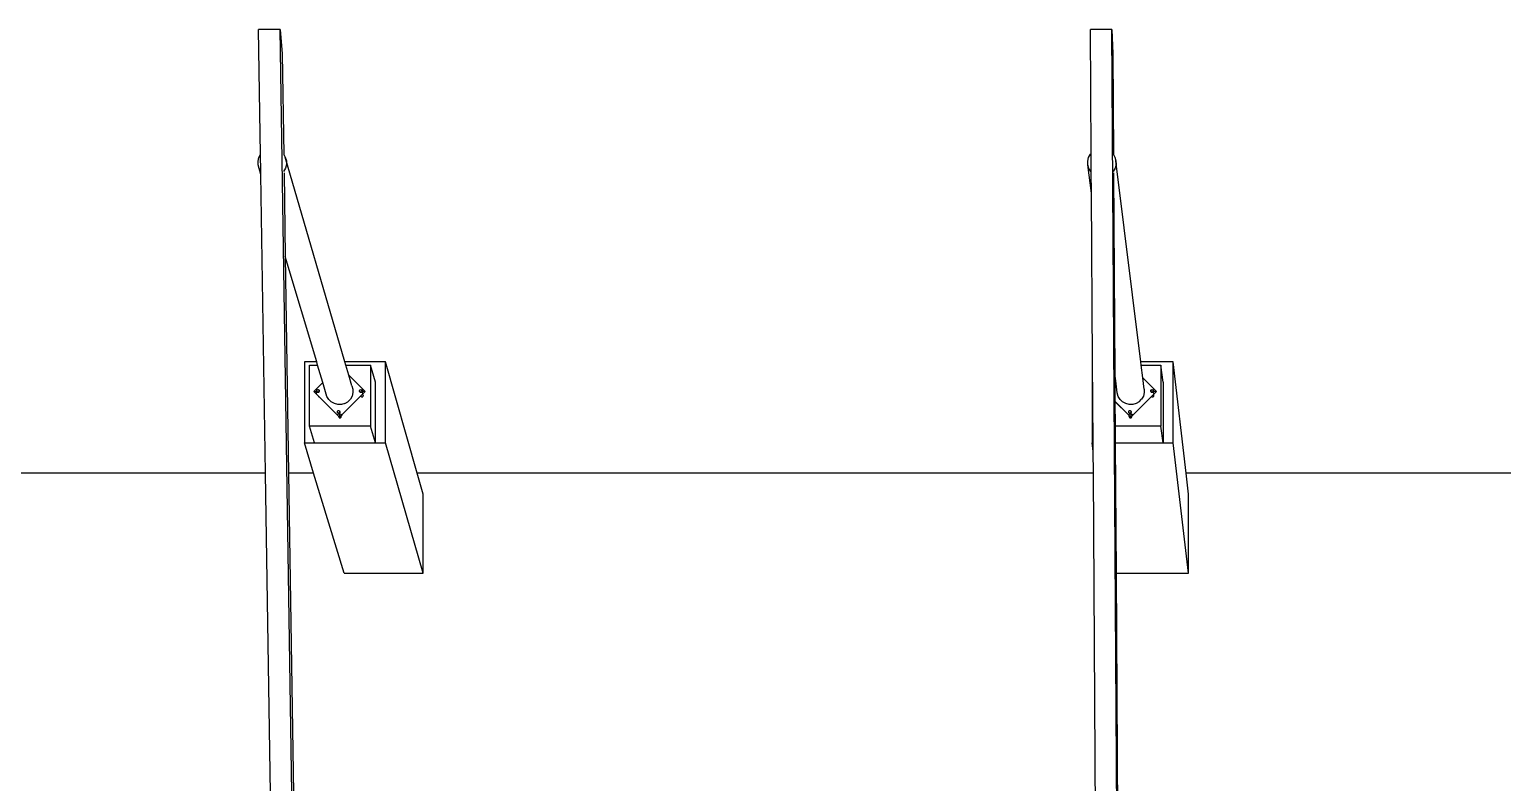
# Model space of a CAD drawing. Extents: x -1616 to 1629, y -1713 to 1708.
# Drawn here: x -571.8 to -75.1, y 1454.1 to 1708 of the extents above; entities that cross this region are included whole.
import ezdxf

# ---------------------------------------------------------------- set-up
doc = ezdxf.new("R2010")
doc.units = 0
doc.header["$MEASUREMENT"] = 0
doc.layers.get('0').update_dxf_attribs({"linetype": 'CONTINUOUS'})

msp = doc.modelspace()

# ---------------------------------------------------------------- linework, layer by layer
for p, q in [((-487.32, 1707.98), (-494.54, 1707.98)), ((-493.88, 1665.77), (-494.54, 1707.98)), ((-471.34, 666.84), (-487.32, 1707.98)), ((-487.32, 1707.98), (-486.59, 1699.78)), ((-206.89, 1707.98), (-214.11, 1707.98)), ((-213.83, 1666.15), (-214.11, 1707.98)), ((-200.1, 666.84), (-206.89, 1707.98)), ((-206.89, 1707.98), (-206.58, 1699.78)), ((-486.59, 1699.78), (-486.07, 1665.79)), ((-206.58, 1699.78), (-206.36, 1665.84)), ((-494.73, 1663.59), (-494.43, 1664.8)), ((-494.43, 1664.8), (-493.88, 1665.77)), ((-493.8, 1660.14), (-493.88, 1665.77)), ((-486.12, 1665.87), (-486.07, 1665.79)), ((-486.07, 1665.79), (-485.55, 1664.91)), ((-485.55, 1664.91), (-485.21, 1663.71)), ((-465.43, 1595.92), (-485.55, 1664.91)), ((-214.99, 1663.59), (-214.68, 1664.8)), ((-214.68, 1664.8), (-214.07, 1665.9)), ((-214.07, 1665.9), (-213.83, 1666.15)), ((-213.78, 1659.84), (-213.83, 1666.15)), ((-206.38, 1665.87), (-206.36, 1665.84)), ((-206.36, 1665.84), (-205.81, 1664.91)), ((-205.81, 1664.91), (-205.47, 1663.71)), ((-494.72, 1662.33), (-494.73, 1663.59)), ((-494.38, 1661.13), (-494.72, 1662.33)), ((-493.8, 1660.14), (-494.38, 1661.13)), ((-493.78, 1659.11), (-494.38, 1661.13)), ((-493.78, 1659.11), (-493.8, 1660.14)), ((-492.21, 1558.4), (-493.78, 1659.11)), ((-485.51, 1661.24), (-486.12, 1660.14)), ((-485.98, 1659.66), (-485.55, 1631.45)), ((-485.2, 1662.45), (-485.51, 1661.24)), ((-485.21, 1663.71), (-485.2, 1662.45)), ((-214.98, 1662.33), (-214.99, 1663.59)), ((-214.64, 1661.13), (-214.98, 1662.33)), ((-213.74, 1652.74), (-214.98, 1662.33)), ((-214, 1660.05), (-214.64, 1661.13)), ((-213.78, 1659.84), (-214, 1660.05)), ((-213.74, 1652.74), (-213.78, 1659.84)), ((-205.76, 1661.24), (-206.38, 1660.14)), ((-206.32, 1659.66), (-205.88, 1591.97)), ((-205.45, 1662.45), (-205.76, 1661.24)), ((-205.47, 1663.71), (-205.45, 1662.45)), ((-197.1, 1595.92), (-205.47, 1663.71)), ((-213.35, 1595.92), (-213.74, 1652.74)), ((-485.55, 1631.45), (-484.43, 1558.4)), ((-474.97, 1595.92), (-485.55, 1631.45)), ((-474.97, 1595.92), (-479.12, 1595.92)), ((-479.12, 1595.92), (-479.12, 1568.56)), ((-477.42, 1594.82), (-474.65, 1594.82)), ((-477.42, 1574.23), (-477.42, 1594.82)), ((-474.65, 1594.82), (-474.97, 1595.92)), ((-472.91, 1588.98), (-474.65, 1594.82)), ((-451.76, 1595.92), (-465.43, 1595.92)), ((-465.11, 1594.82), (-465.43, 1595.92)), ((-465.11, 1594.82), (-456.83, 1594.82)), ((-464.12, 1591.42), (-465.11, 1594.82)), ((-456.83, 1594.82), (-456.83, 1574.23)), ((-455.18, 1589.08), (-456.83, 1594.82)), ((-451.76, 1568.56), (-451.76, 1595.92)), ((-441.14, 1558.4), (-451.76, 1595.92)), ((-213.35, 1595.92), (-213.54, 1595.92)), ((-213.54, 1595.92), (-213.54, 1568.56)), ((-213.17, 1568.56), (-213.35, 1595.92)), ((-186.18, 1595.92), (-197.1, 1595.92)), ((-196.96, 1594.82), (-197.1, 1595.92)), ((-196.96, 1594.82), (-190.29, 1594.82)), ((-196.43, 1590.53), (-196.96, 1594.82)), ((-190.29, 1594.82), (-190.29, 1574.23)), ((-189.6, 1589.08), (-190.29, 1594.82)), ((-186.18, 1568.56), (-186.18, 1595.92)), ((-181.8, 1558.4), (-186.18, 1595.92)), ((-464.12, 1591.42), (-459.4, 1586.7)), ((-463.09, 1587.88), (-464.12, 1591.42)), ((-205.56, 1589.53), (-205.88, 1591.97)), ((-205.88, 1591.97), (-205.86, 1589.23)), ((-205.86, 1589.23), (-205.56, 1589.53)), ((-205.03, 1585.42), (-205.56, 1589.53)), ((-196.43, 1590.53), (-192.61, 1586.7)), ((-195.96, 1586.73), (-196.43, 1590.53)), ((-475.95, 1585.94), (-475.19, 1586.7)), ((-475.19, 1585.18), (-475.95, 1585.94)), ((-475.94, 1585.9), (-475.95, 1585.94)), ((-475.95, 1585.94), (-474.92, 1585.94)), ((-475.18, 1585.14), (-475.94, 1585.9)), ((-475.19, 1586.7), (-472.91, 1588.98)), ((-475.02, 1586.48), (-475.19, 1586.7)), ((-475.19, 1585.18), (-475.02, 1585.4)), ((-475.18, 1585.14), (-475.19, 1585.18)), ((-468.06, 1578.05), (-475.19, 1585.18)), ((-474.45, 1584.41), (-475.18, 1585.14)), ((-474.93, 1586.27), (-475.02, 1586.48)), ((-475.02, 1585.4), (-474.91, 1585.66)), ((-474.95, 1586.15), (-474.93, 1586.26)), ((-474.93, 1586.04), (-474.95, 1586.15)), ((-474.94, 1586.07), (-474.94, 1586.07)), ((-474.94, 1586.07), (-474.92, 1585.96)), ((-474.93, 1586.27), (-474.89, 1586.36)), ((-474.93, 1586.26), (-474.93, 1586.27)), ((-474.91, 1585.96), (-474.93, 1586.04)), ((-474.91, 1586), (-474.93, 1586.04)), ((-474.92, 1585.96), (-474.92, 1585.94)), ((-474.92, 1585.94), (-474.9, 1585.94)), ((-474.92, 1585.94), (-474.88, 1585.85)), ((-474.91, 1585.96), (-474.91, 1586)), ((-474.89, 1585.94), (-474.91, 1586)), ((-474.91, 1585.96), (-474.91, 1585.95)), ((-474.91, 1585.96), (-474.88, 1585.89)), ((-474.91, 1585.95), (-474.88, 1585.88)), ((-474.91, 1585.66), (-474.88, 1585.88)), ((-474.9, 1585.94), (-474.9, 1585.94)), ((-474.9, 1585.94), (-474.89, 1585.94)), ((-474.89, 1586.36), (-474.83, 1586.44)), ((-474.88, 1585.92), (-474.89, 1585.94)), ((-474.83, 1585.86), (-474.88, 1585.92)), ((-474.88, 1585.89), (-474.88, 1585.92)), ((-474.87, 1585.86), (-474.88, 1585.89)), ((-474.88, 1585.88), (-474.88, 1585.89)), ((-474.88, 1585.88), (-474.87, 1585.85)), ((-474.88, 1585.85), (-474.82, 1585.78)), ((-474.81, 1585.79), (-474.87, 1585.86)), ((-474.87, 1585.85), (-474.8, 1585.76)), ((-474.83, 1586.44), (-474.74, 1586.51)), ((-474.78, 1585.82), (-474.83, 1585.86)), ((-474.82, 1585.78), (-474.82, 1585.77)), ((-474.82, 1585.77), (-474.81, 1585.77)), ((-474.81, 1585.79), (-474.78, 1585.82)), ((-474.8, 1585.78), (-474.81, 1585.79)), ((-474.81, 1585.77), (-474.72, 1585.7)), ((-474.72, 1585.71), (-474.8, 1585.78)), ((-474.8, 1585.76), (-474.71, 1585.69)), ((-474.74, 1585.79), (-474.78, 1585.82)), ((-474.74, 1586.51), (-474.64, 1586.55)), ((-474.64, 1585.75), (-474.74, 1585.79)), ((-474.62, 1585.67), (-474.72, 1585.71)), ((-474.72, 1585.7), (-474.62, 1585.66)), ((-474.61, 1585.65), (-474.71, 1585.69)), ((-474.64, 1586.55), (-474.53, 1586.56)), ((-474.53, 1585.73), (-474.64, 1585.75)), ((-474.51, 1585.66), (-474.62, 1585.67)), ((-474.62, 1585.66), (-474.61, 1585.65)), ((-474.61, 1585.65), (-474.5, 1585.64)), ((-474.61, 1585.65), (-474.51, 1585.64)), ((-474.53, 1586.56), (-474.43, 1586.55)), ((-474.43, 1585.75), (-474.53, 1585.73)), ((-474.51, 1585.66), (-474.51, 1585.74)), ((-474.4, 1585.67), (-474.51, 1585.66)), ((-474.51, 1585.65), (-474.51, 1585.66)), ((-474.51, 1585.64), (-474.4, 1585.66)), ((-474.51, 1585.64), (-474.51, 1585.65)), ((-474.5, 1585.64), (-474.39, 1585.65)), ((-474.43, 1586.55), (-474.33, 1586.51)), ((-474.33, 1585.79), (-474.43, 1585.75)), ((-474.31, 1585.71), (-474.4, 1585.67)), ((-474.4, 1585.66), (-474.3, 1585.7)), ((-474.39, 1585.65), (-474.28, 1585.69)), ((-474.33, 1586.51), (-474.24, 1586.44)), ((-474.24, 1585.86), (-474.33, 1585.79)), ((-474.31, 1585.71), (-474.22, 1585.78)), ((-474.3, 1585.7), (-474.21, 1585.77)), ((-474.28, 1585.69), (-474.19, 1585.76)), ((-474.24, 1586.44), (-474.18, 1586.36)), ((-474.18, 1585.94), (-474.24, 1585.86)), ((-474.15, 1585.87), (-474.22, 1585.78)), ((-474.21, 1585.77), (-474.14, 1585.85)), ((-474.18, 1586.36), (-474.13, 1586.26)), ((-474.13, 1586.04), (-474.18, 1585.94)), ((-474.14, 1586.28), (-474.15, 1586.3)), ((-474.15, 1585.87), (-474.11, 1585.96)), ((-474.1, 1586.18), (-474.14, 1586.28)), ((-474.14, 1585.85), (-474.1, 1585.96)), ((-474.11, 1586.18), (-474.13, 1586.26)), ((-474.13, 1586.26), (-474.13, 1586.22)), ((-474.13, 1586.22), (-474.11, 1586.18)), ((-474.13, 1586.22), (-474.12, 1586.15)), ((-474.12, 1586.15), (-474.13, 1586.04)), ((-474.11, 1586.18), (-474.1, 1586.07)), ((-474.1, 1586.07), (-474.11, 1585.96)), ((-474.11, 1585.96), (-474.11, 1585.96)), ((-474.08, 1586.07), (-474.1, 1586.18)), ((-474.1, 1585.96), (-474.08, 1586.07)), ((-474.1, 1585.96), (-474.1, 1585.96)), ((-471.51, 1584.27), (-472.91, 1588.98)), ((-459.4, 1585.18), (-466.53, 1578.05)), ((-463.09, 1587.88), (-462.76, 1586.73)), ((-462.75, 1585.54), (-463.04, 1584.38)), ((-462.76, 1586.73), (-462.75, 1585.54)), ((-460.54, 1586.13), (-460.52, 1586.24)), ((-460.52, 1586.03), (-460.54, 1586.13)), ((-460.53, 1586.06), (-460.53, 1586.05)), ((-460.53, 1586.05), (-460.52, 1585.94)), ((-460.52, 1586.24), (-460.48, 1586.34)), ((-460.5, 1585.95), (-460.52, 1586.03)), ((-460.51, 1585.98), (-460.52, 1586.03)), ((-460.52, 1585.94), (-460.47, 1585.84)), ((-460.5, 1585.95), (-460.51, 1585.98)), ((-460.48, 1585.93), (-460.51, 1585.98)), ((-460.46, 1585.85), (-460.5, 1585.95)), ((-460.48, 1586.34), (-460.42, 1586.43)), ((-460.42, 1585.84), (-460.48, 1585.93)), ((-460.47, 1585.84), (-460.41, 1585.76)), ((-460.4, 1585.77), (-460.46, 1585.85)), ((-460.42, 1586.43), (-460.33, 1586.49)), ((-460.37, 1585.81), (-460.42, 1585.84)), ((-460.42, 1585.76), (-460.41, 1585.76)), ((-460.41, 1585.76), (-460.42, 1585.76)), ((-460.4, 1585.77), (-460.41, 1585.76)), ((-460.41, 1585.76), (-460.33, 1585.69)), ((-460.41, 1585.76), (-460.41, 1585.76)), ((-460.41, 1585.76), (-460.4, 1585.75)), ((-460.37, 1585.81), (-460.4, 1585.77)), ((-460.39, 1585.76), (-460.4, 1585.77)), ((-460.4, 1585.75), (-460.32, 1585.68)), ((-460.31, 1585.7), (-460.39, 1585.76)), ((-460.33, 1585.78), (-460.37, 1585.81)), ((-460.33, 1586.49), (-460.23, 1586.53)), ((-460.23, 1585.73), (-460.33, 1585.78)), ((-460.33, 1585.69), (-460.22, 1585.65)), ((-460.32, 1585.68), (-460.21, 1585.64)), ((-460.21, 1585.66), (-460.31, 1585.7)), ((-460.23, 1586.53), (-460.13, 1586.55)), ((-460.13, 1585.72), (-460.23, 1585.73)), ((-460.22, 1585.65), (-460.11, 1585.64)), ((-460.1, 1585.64), (-460.21, 1585.66)), ((-460.21, 1585.64), (-460.1, 1585.63)), ((-460.13, 1586.55), (-460.02, 1586.53)), ((-460.02, 1585.73), (-460.13, 1585.72)), ((-460.11, 1585.64), (-460.1, 1585.64)), ((-460.1, 1585.64), (-460.1, 1585.72)), ((-459.99, 1585.66), (-460.1, 1585.64)), ((-460.1, 1585.64), (-460, 1585.65)), ((-460.1, 1585.64), (-460.1, 1585.64)), ((-460.1, 1585.63), (-459.99, 1585.64)), ((-460.1, 1585.63), (-460.1, 1585.64)), ((-459.59, 1584.94), (-460.08, 1584.45)), ((-460.02, 1586.53), (-459.92, 1586.49)), ((-459.92, 1585.78), (-460.02, 1585.73)), ((-460, 1585.65), (-459.99, 1585.66)), ((-459.9, 1585.69), (-459.99, 1585.66)), ((-459.99, 1585.64), (-459.89, 1585.68)), ((-459.92, 1586.49), (-459.83, 1586.43)), ((-459.83, 1585.84), (-459.92, 1585.78)), ((-459.9, 1585.69), (-459.81, 1585.76)), ((-459.89, 1585.68), (-459.8, 1585.75)), ((-459.83, 1586.43), (-459.77, 1586.34)), ((-459.77, 1585.93), (-459.83, 1585.84)), ((-459.74, 1585.85), (-459.81, 1585.76)), ((-459.8, 1585.75), (-459.73, 1585.84)), ((-459.77, 1586.34), (-459.73, 1586.24)), ((-459.73, 1586.03), (-459.77, 1585.93)), ((-459.73, 1586.27), (-459.74, 1586.29)), ((-459.72, 1585.91), (-459.74, 1585.85)), ((-459.69, 1586.17), (-459.73, 1586.27)), ((-459.72, 1586.24), (-459.73, 1586.24)), ((-459.73, 1586.24), (-459.73, 1586.24)), ((-459.71, 1586.13), (-459.73, 1586.03)), ((-459.73, 1585.84), (-459.69, 1585.94)), ((-459.7, 1586.18), (-459.72, 1586.24)), ((-459.7, 1586.16), (-459.72, 1586.24)), ((-459.72, 1586.24), (-459.72, 1586.21)), ((-459.72, 1586.21), (-459.7, 1586.16)), ((-459.72, 1586.21), (-459.71, 1586.13)), ((-459.71, 1585.99), (-459.72, 1585.94)), ((-459.72, 1585.94), (-459.72, 1585.91)), ((-459.7, 1585.94), (-459.72, 1585.91)), ((-459.7, 1585.94), (-459.72, 1585.94)), ((-459.72, 1585.91), (-459.68, 1585.66)), ((-459.69, 1586.14), (-459.7, 1586.18)), ((-459.7, 1586.16), (-459.7, 1586.12)), ((-459.69, 1586.14), (-459.7, 1586.12)), ((-459.7, 1586.12), (-459.7, 1586.1)), ((-459.7, 1586.12), (-459.69, 1586.05)), ((-459.7, 1585.95), (-459.68, 1586.07)), ((-459.69, 1586.05), (-459.7, 1585.95)), ((-459.7, 1585.95), (-459.7, 1585.95)), ((-459.7, 1585.95), (-459.7, 1585.94)), ((-459.69, 1585.94), (-459.7, 1585.94)), ((-459.68, 1586.22), (-459.69, 1586.14)), ((-459.67, 1586.05), (-459.69, 1586.17)), ((-459.68, 1586.07), (-459.69, 1586.14)), ((-459.69, 1585.94), (-459.67, 1586.05)), ((-458.64, 1585.94), (-459.69, 1585.94)), ((-459.69, 1585.94), (-459.69, 1585.94)), ((-459.58, 1586.48), (-459.68, 1586.22)), ((-459.68, 1585.66), (-459.58, 1585.4)), ((-459.4, 1585.14), (-459.59, 1584.94)), ((-459.55, 1584.94), (-459.59, 1584.94)), ((-459.4, 1586.7), (-459.58, 1586.48)), ((-459.58, 1585.4), (-459.4, 1585.18)), ((-459.45, 1584.89), (-459.55, 1584.94)), ((-459.37, 1584.83), (-459.45, 1584.89)), ((-459.4, 1586.7), (-458.64, 1585.94)), ((-458.64, 1585.94), (-459.4, 1585.18)), ((-459.39, 1585.14), (-459.4, 1585.18)), ((-459.25, 1584.63), (-459.4, 1585.14)), ((-459.39, 1585.14), (-459.4, 1585.14)), ((-458.63, 1585.9), (-459.39, 1585.14)), ((-459.24, 1584.52), (-459.25, 1584.63)), ((-459.25, 1584.41), (-459.24, 1584.52)), ((-458.63, 1585.9), (-458.64, 1585.94)), ((-455.18, 1568.56), (-455.18, 1589.08)), ((-205.86, 1589.23), (-205.82, 1582.61)), ((-204.71, 1584.27), (-205.03, 1585.42)), ((-192.61, 1585.18), (-199.73, 1578.05)), ((-195.95, 1585.54), (-196.24, 1584.38)), ((-195.96, 1586.73), (-195.95, 1585.54)), ((-193.73, 1586.13), (-193.71, 1586.24)), ((-193.72, 1586.06), (-193.73, 1586.13)), ((-193.72, 1586.11), (-193.73, 1586.05)), ((-193.73, 1586.05), (-193.72, 1585.94)), ((-193.72, 1586.05), (-193.72, 1586.06)), ((-193.71, 1586.03), (-193.72, 1586.05)), ((-193.72, 1585.94), (-193.67, 1585.84)), ((-193.71, 1586.24), (-193.67, 1586.34)), ((-193.67, 1585.93), (-193.71, 1586.03)), ((-193.7, 1585.95), (-193.71, 1586.03)), ((-193.66, 1585.85), (-193.7, 1585.95)), ((-193.67, 1586.34), (-193.6, 1586.43)), ((-193.6, 1585.84), (-193.67, 1585.93)), ((-193.67, 1585.84), (-193.61, 1585.76)), ((-193.6, 1585.77), (-193.66, 1585.85)), ((-193.62, 1585.76), (-193.61, 1585.76)), ((-193.61, 1585.76), (-193.62, 1585.76)), ((-193.6, 1585.77), (-193.61, 1585.76)), ((-193.61, 1585.76), (-193.53, 1585.69)), ((-193.61, 1585.76), (-193.61, 1585.76)), ((-193.61, 1585.76), (-193.61, 1585.75)), ((-193.61, 1585.75), (-193.52, 1585.68)), ((-193.6, 1586.43), (-193.52, 1586.49)), ((-193.57, 1585.81), (-193.6, 1585.84)), ((-193.57, 1585.81), (-193.6, 1585.77)), ((-193.6, 1585.76), (-193.6, 1585.77)), ((-193.51, 1585.7), (-193.6, 1585.76)), ((-193.52, 1585.78), (-193.57, 1585.81)), ((-193.53, 1585.69), (-193.42, 1585.65)), ((-193.52, 1586.49), (-193.42, 1586.53)), ((-193.42, 1585.73), (-193.52, 1585.78)), ((-193.52, 1585.68), (-193.41, 1585.64)), ((-193.41, 1585.66), (-193.51, 1585.7)), ((-192.87, 1584.87), (-193.47, 1584.27)), ((-193.42, 1586.53), (-193.31, 1586.55)), ((-193.31, 1585.72), (-193.42, 1585.73)), ((-193.42, 1585.65), (-193.31, 1585.64)), ((-193.3, 1585.64), (-193.41, 1585.66)), ((-193.41, 1585.64), (-193.3, 1585.63)), ((-193.31, 1586.55), (-193.21, 1586.53)), ((-193.21, 1585.73), (-193.31, 1585.72)), ((-193.31, 1585.64), (-193.3, 1585.64)), ((-193.3, 1585.64), (-193.3, 1585.72)), ((-193.2, 1585.66), (-193.3, 1585.64)), ((-193.3, 1585.64), (-193.2, 1585.65)), ((-193.3, 1585.64), (-193.3, 1585.64)), ((-193.3, 1585.63), (-193.19, 1585.64)), ((-193.3, 1585.63), (-193.3, 1585.64)), ((-193.21, 1586.53), (-193.11, 1586.49)), ((-193.11, 1585.78), (-193.21, 1585.73)), ((-193.1, 1585.69), (-193.2, 1585.66)), ((-193.2, 1585.65), (-193.2, 1585.66)), ((-193.19, 1585.64), (-193.09, 1585.68)), ((-193.11, 1586.49), (-193.02, 1586.43)), ((-193.02, 1585.84), (-193.11, 1585.78)), ((-193.1, 1585.69), (-193.01, 1585.76)), ((-193.09, 1585.68), (-193, 1585.75)), ((-193.02, 1586.43), (-192.95, 1586.34)), ((-192.95, 1585.93), (-193.02, 1585.84)), ((-192.94, 1585.85), (-193.01, 1585.76)), ((-193, 1585.75), (-192.93, 1585.84)), ((-192.95, 1586.34), (-192.91, 1586.24)), ((-192.91, 1586.03), (-192.95, 1585.93)), ((-192.92, 1585.91), (-192.94, 1585.85)), ((-192.93, 1585.84), (-192.89, 1585.94)), ((-192.91, 1586.02), (-192.92, 1585.94)), ((-192.92, 1585.94), (-192.92, 1585.91)), ((-192.9, 1585.94), (-192.92, 1585.91)), ((-192.9, 1585.94), (-192.92, 1585.94)), ((-192.92, 1585.91), (-192.88, 1585.66)), ((-192.91, 1586.24), (-192.91, 1586.19)), ((-192.89, 1586.17), (-192.91, 1586.21)), ((-192.9, 1586.18), (-192.91, 1586.19)), ((-192.91, 1586.19), (-192.9, 1586.13)), ((-192.9, 1586.13), (-192.91, 1586.03)), ((-192.89, 1586.14), (-192.9, 1586.18)), ((-192.89, 1586.14), (-192.9, 1586.12)), ((-192.9, 1586.12), (-192.9, 1586.13)), ((-192.89, 1586.05), (-192.9, 1586.12)), ((-192.9, 1585.95), (-192.88, 1586.07)), ((-192.89, 1586.05), (-192.9, 1585.95)), ((-192.9, 1585.95), (-192.9, 1585.95)), ((-192.9, 1585.95), (-192.9, 1585.94)), ((-192.89, 1585.94), (-192.9, 1585.94)), ((-192.88, 1586.22), (-192.89, 1586.14)), ((-192.87, 1586.05), (-192.89, 1586.17)), ((-192.88, 1586.07), (-192.89, 1586.14)), ((-192.89, 1585.94), (-192.87, 1586.05)), ((-191.84, 1585.94), (-192.89, 1585.94)), ((-192.89, 1585.94), (-192.89, 1585.94)), ((-192.78, 1586.48), (-192.88, 1586.22)), ((-192.88, 1585.66), (-192.78, 1585.4)), ((-192.75, 1584.99), (-192.87, 1584.87)), ((-192.82, 1584.83), (-192.87, 1584.87)), ((-192.75, 1584.74), (-192.82, 1584.83)), ((-192.61, 1586.7), (-192.78, 1586.48)), ((-192.78, 1585.4), (-192.61, 1585.18)), ((-192.6, 1585.14), (-192.75, 1584.99)), ((-192.7, 1584.52), (-192.75, 1584.99)), ((-192.75, 1584.73), (-192.75, 1584.74)), ((-192.71, 1584.41), (-192.7, 1584.52)), ((-192.61, 1586.7), (-191.84, 1585.94)), ((-191.84, 1585.94), (-192.61, 1585.18)), ((-192.6, 1585.14), (-192.61, 1585.18)), ((-191.84, 1585.9), (-192.6, 1585.14)), ((-191.84, 1585.9), (-191.84, 1585.94)), ((-189.6, 1589.08), (-189.6, 1568.56)), ((-474.45, 1584.41), (-474.41, 1584.31)), ((-474.15, 1584.11), (-474.45, 1584.41)), ((-474.41, 1584.31), (-474.34, 1584.22)), ((-474.34, 1584.22), (-474.25, 1584.15)), ((-474.25, 1584.15), (-474.15, 1584.11)), ((-468.05, 1578.01), (-474.15, 1584.11)), ((-470.9, 1583.24), (-471.51, 1584.27)), ((-470.04, 1582.41), (-470.9, 1583.24)), ((-469, 1581.83), (-470.04, 1582.41)), ((-467.84, 1581.53), (-469, 1581.83)), ((-466.64, 1581.54), (-467.84, 1581.53)), ((-465.49, 1581.87), (-466.64, 1581.54)), ((-460.09, 1584.45), (-466.52, 1578.01)), ((-465.49, 1581.87), (-464.46, 1582.48)), ((-463.63, 1583.34), (-464.46, 1582.48)), ((-463.04, 1584.38), (-463.63, 1583.34)), ((-460.08, 1584.41), (-460.09, 1584.45)), ((-460.08, 1584.45), (-460.09, 1584.45)), ((-460.08, 1584.45), (-460.08, 1584.41)), ((-460.08, 1584.41), (-460.04, 1584.31)), ((-460.04, 1584.31), (-459.97, 1584.22)), ((-459.97, 1584.22), (-459.88, 1584.15)), ((-459.88, 1584.15), (-459.78, 1584.11)), ((-459.78, 1584.11), (-459.67, 1584.1)), ((-459.67, 1584.1), (-459.55, 1584.11)), ((-459.55, 1584.11), (-459.45, 1584.15)), ((-459.45, 1584.15), (-459.36, 1584.22)), ((-459.36, 1584.22), (-459.29, 1584.31)), ((-459.29, 1584.31), (-459.25, 1584.41)), ((-201.26, 1578.05), (-205.82, 1582.61)), ((-205.82, 1582.61), (-205.82, 1582.57)), ((-201.26, 1578.01), (-205.82, 1582.57)), ((-205.82, 1582.57), (-205.76, 1574.23)), ((-204.1, 1583.24), (-204.71, 1584.27)), ((-203.24, 1582.41), (-204.1, 1583.24)), ((-202.2, 1581.83), (-203.24, 1582.41)), ((-201.04, 1581.53), (-202.2, 1581.83)), ((-199.84, 1581.54), (-201.04, 1581.53)), ((-198.69, 1581.87), (-199.84, 1581.54)), ((-193.47, 1584.27), (-199.73, 1578.01)), ((-197.66, 1582.48), (-198.69, 1581.87)), ((-197.66, 1582.48), (-196.83, 1583.34)), ((-196.24, 1584.38), (-196.83, 1583.34)), ((-193.47, 1584.27), (-193.43, 1584.22)), ((-193.43, 1584.22), (-193.34, 1584.15)), ((-193.34, 1584.15), (-193.24, 1584.11)), ((-193.24, 1584.11), (-193.12, 1584.1)), ((-193.12, 1584.1), (-193.01, 1584.11)), ((-193.01, 1584.11), (-192.91, 1584.15)), ((-192.91, 1584.15), (-192.82, 1584.22)), ((-192.82, 1584.22), (-192.75, 1584.31)), ((-192.75, 1584.31), (-192.71, 1584.41)), ((-467.84, 1578.22), (-468.06, 1578.05)), ((-468.05, 1578.01), (-468.06, 1578.05)), ((-467.3, 1577.29), (-468.06, 1578.05)), ((-467.6, 1577.56), (-468.05, 1578.01)), ((-468.01, 1579.06), (-468, 1579.17)), ((-468, 1578.99), (-468.01, 1579.06)), ((-468, 1579.17), (-467.96, 1579.27)), ((-468, 1578.99), (-468, 1578.98)), ((-468, 1578.95), (-468, 1578.99)), ((-468, 1578.98), (-467.99, 1578.87)), ((-467.98, 1578.87), (-468, 1578.95)), ((-467.98, 1578.91), (-468, 1578.95)), ((-467.99, 1578.87), (-467.95, 1578.77)), ((-467.98, 1578.87), (-467.98, 1578.91)), ((-467.96, 1578.85), (-467.98, 1578.91)), ((-467.93, 1578.77), (-467.98, 1578.87)), ((-467.96, 1579.27), (-467.89, 1579.35)), ((-467.89, 1578.77), (-467.96, 1578.85)), ((-467.95, 1578.77), (-467.88, 1578.68)), ((-467.87, 1578.69), (-467.93, 1578.77)), ((-467.89, 1579.35), (-467.81, 1579.42)), ((-467.81, 1578.7), (-467.89, 1578.77)), ((-467.88, 1578.68), (-467.79, 1578.61)), ((-467.78, 1578.62), (-467.87, 1578.69)), ((-467.58, 1578.33), (-467.84, 1578.22)), ((-467.81, 1579.42), (-467.71, 1579.46)), ((-467.71, 1578.66), (-467.81, 1578.7)), ((-467.79, 1578.61), (-467.69, 1578.57)), ((-467.68, 1578.58), (-467.78, 1578.62)), ((-467.71, 1579.46), (-467.6, 1579.47)), ((-467.6, 1578.65), (-467.71, 1578.66)), ((-467.69, 1578.57), (-467.58, 1578.55)), ((-467.58, 1578.57), (-467.68, 1578.58)), ((-467.6, 1579.47), (-467.49, 1579.46)), ((-467.49, 1578.66), (-467.6, 1578.65)), ((-467.53, 1577.33), (-467.6, 1577.56)), ((-467.54, 1577.5), (-467.6, 1577.56)), ((-467.47, 1578.58), (-467.58, 1578.57)), ((-467.58, 1578.55), (-467.46, 1578.57)), ((-467.58, 1578.55), (-467.58, 1578.57)), ((-467.3, 1578.37), (-467.58, 1578.33)), ((-467.54, 1577.5), (-467.55, 1577.45)), ((-467.55, 1577.45), (-467.53, 1577.33)), ((-467.29, 1577.25), (-467.54, 1577.5)), ((-467.53, 1577.33), (-467.49, 1577.23)), ((-467.49, 1579.46), (-467.39, 1579.42)), ((-467.39, 1578.7), (-467.49, 1578.66)), ((-467.49, 1577.23), (-467.42, 1577.14)), ((-467.37, 1578.62), (-467.47, 1578.58)), ((-467.46, 1578.57), (-467.36, 1578.61)), ((-467.42, 1577.14), (-467.34, 1577.07)), ((-467.39, 1579.42), (-467.31, 1579.35)), ((-467.31, 1578.77), (-467.39, 1578.7)), ((-467.28, 1578.69), (-467.37, 1578.62)), ((-467.36, 1578.61), (-467.27, 1578.68)), ((-467.34, 1577.07), (-467.23, 1577.03)), ((-467.31, 1579.35), (-467.24, 1579.27)), ((-467.24, 1578.85), (-467.31, 1578.77)), ((-467.02, 1578.33), (-467.3, 1578.37)), ((-466.53, 1578.05), (-467.3, 1577.29)), ((-467.29, 1577.25), (-467.3, 1577.29)), ((-466.77, 1577.76), (-467.29, 1577.25)), ((-467.22, 1578.77), (-467.28, 1578.69)), ((-467.27, 1578.68), (-467.2, 1578.77)), ((-467.27, 1578.68), (-467.27, 1577.29)), ((-467.24, 1579.27), (-467.22, 1579.21)), ((-467.2, 1578.95), (-467.24, 1578.85)), ((-467.23, 1577.03), (-467.12, 1577.02)), ((-467.2, 1579.19), (-467.22, 1579.21)), ((-467.22, 1579.21), (-467.2, 1579.17)), ((-467.18, 1578.87), (-467.22, 1578.77)), ((-467.16, 1579.09), (-467.2, 1579.19)), ((-467.18, 1579.09), (-467.2, 1579.17)), ((-467.2, 1579.17), (-467.2, 1579.13)), ((-467.2, 1579.13), (-467.18, 1579.09)), ((-467.2, 1579.13), (-467.19, 1579.06)), ((-467.19, 1579.06), (-467.2, 1578.95)), ((-467.2, 1578.77), (-467.16, 1578.87)), ((-467.18, 1579.09), (-467.16, 1578.98)), ((-467.16, 1578.98), (-467.18, 1578.87)), ((-467.15, 1578.98), (-467.16, 1579.09)), ((-467.16, 1578.87), (-467.15, 1578.98)), ((-467.12, 1577.02), (-467.01, 1577.03)), ((-466.76, 1578.22), (-467.02, 1578.33)), ((-467.01, 1577.03), (-466.91, 1577.07)), ((-466.91, 1577.07), (-466.82, 1577.14)), ((-466.82, 1577.14), (-466.75, 1577.23)), ((-466.52, 1578.01), (-466.77, 1577.76)), ((-466.71, 1577.56), (-466.77, 1577.76)), ((-466.53, 1578.05), (-466.76, 1578.22)), ((-466.75, 1577.66), (-466.76, 1577.67)), ((-466.71, 1577.56), (-466.75, 1577.66)), ((-466.75, 1577.23), (-466.71, 1577.33)), ((-466.69, 1577.45), (-466.71, 1577.56)), ((-466.71, 1577.33), (-466.69, 1577.45)), ((-466.52, 1578.01), (-466.53, 1578.05)), ((-201.04, 1578.22), (-201.26, 1578.05)), ((-201.26, 1578.01), (-201.26, 1578.05)), ((-200.5, 1577.29), (-201.26, 1578.05)), ((-201.06, 1577.81), (-201.26, 1578.01)), ((-201.2, 1579.06), (-201.19, 1579.17)), ((-201.2, 1579.04), (-201.2, 1579.06)), ((-201.2, 1579.04), (-201.2, 1578.98)), ((-201.19, 1578.98), (-201.2, 1579.04)), ((-201.2, 1578.98), (-201.19, 1578.87)), ((-201.19, 1579.17), (-201.14, 1579.27)), ((-201.19, 1578.98), (-201.19, 1578.98)), ((-201.19, 1578.95), (-201.19, 1578.98)), ((-201.14, 1578.85), (-201.19, 1578.95)), ((-201.18, 1578.87), (-201.19, 1578.95)), ((-201.19, 1578.87), (-201.15, 1578.77)), ((-201.13, 1578.77), (-201.18, 1578.87)), ((-201.15, 1578.77), (-201.08, 1578.68)), ((-201.14, 1579.27), (-201.08, 1579.35)), ((-201.08, 1578.77), (-201.14, 1578.85)), ((-201.07, 1578.69), (-201.13, 1578.77)), ((-201.08, 1579.35), (-200.99, 1579.42)), ((-200.99, 1578.7), (-201.08, 1578.77)), ((-201.08, 1578.68), (-200.99, 1578.61)), ((-200.98, 1578.62), (-201.07, 1578.69)), ((-201.01, 1577.45), (-201.06, 1577.81)), ((-200.93, 1577.69), (-201.06, 1577.81)), ((-200.78, 1578.33), (-201.04, 1578.22)), ((-200.99, 1577.56), (-201.01, 1577.45)), ((-201.01, 1577.45), (-200.99, 1577.33)), ((-200.99, 1579.42), (-200.89, 1579.46)), ((-200.89, 1578.66), (-200.99, 1578.7)), ((-200.99, 1578.61), (-200.89, 1578.57)), ((-200.95, 1577.66), (-200.99, 1577.56)), ((-200.99, 1577.33), (-200.95, 1577.23)), ((-200.88, 1578.58), (-200.98, 1578.62)), ((-200.93, 1577.69), (-200.95, 1577.66)), ((-200.95, 1577.23), (-200.88, 1577.14)), ((-200.49, 1577.25), (-200.93, 1577.69)), ((-200.89, 1579.46), (-200.79, 1579.47)), ((-200.79, 1578.65), (-200.89, 1578.66)), ((-200.89, 1578.57), (-200.78, 1578.55)), ((-200.78, 1578.57), (-200.88, 1578.58)), ((-200.88, 1577.14), (-200.79, 1577.07)), ((-200.79, 1579.47), (-200.68, 1579.46)), ((-200.68, 1578.66), (-200.79, 1578.65)), ((-200.79, 1577.07), (-200.69, 1577.03)), ((-200.67, 1578.58), (-200.78, 1578.57)), ((-200.78, 1578.55), (-200.67, 1578.57)), ((-200.78, 1578.55), (-200.78, 1578.57)), ((-200.5, 1578.37), (-200.78, 1578.33)), ((-200.69, 1577.03), (-200.58, 1577.02)), ((-200.68, 1579.46), (-200.58, 1579.42)), ((-200.58, 1578.7), (-200.68, 1578.66)), ((-200.57, 1578.62), (-200.67, 1578.58)), ((-200.67, 1578.57), (-200.56, 1578.61)), ((-200.58, 1579.42), (-200.49, 1579.35)), ((-200.49, 1578.77), (-200.58, 1578.7)), ((-200.58, 1577.02), (-200.47, 1577.03)), ((-200.48, 1578.69), (-200.57, 1578.62)), ((-200.56, 1578.61), (-200.47, 1578.68)), ((-200.22, 1578.33), (-200.5, 1578.37)), ((-199.73, 1578.05), (-200.5, 1577.29)), ((-200.49, 1577.25), (-200.5, 1577.29)), ((-200.49, 1579.35), (-200.43, 1579.27)), ((-200.43, 1578.85), (-200.49, 1578.77)), ((-200.17, 1577.57), (-200.49, 1577.25)), ((-200.42, 1578.77), (-200.48, 1578.69)), ((-200.47, 1578.68), (-200.41, 1578.77)), ((-200.47, 1578.68), (-200.47, 1577.29)), ((-200.47, 1577.03), (-200.37, 1577.07)), ((-200.43, 1579.27), (-200.39, 1579.17)), ((-200.39, 1578.95), (-200.43, 1578.85)), ((-200.38, 1578.87), (-200.42, 1578.77)), ((-200.41, 1578.77), (-200.36, 1578.87)), ((-200.39, 1579.17), (-200.38, 1579.14)), ((-200.37, 1579.06), (-200.39, 1578.95)), ((-200.36, 1579.09), (-200.38, 1579.14)), ((-200.38, 1579.14), (-200.37, 1579.06)), ((-200.36, 1578.98), (-200.38, 1578.87)), ((-200.37, 1579.06), (-200.36, 1578.98)), ((-200.37, 1579.06), (-200.37, 1579.06)), ((-200.37, 1577.07), (-200.28, 1577.14)), ((-200.35, 1578.98), (-200.36, 1579.09)), ((-200.36, 1578.87), (-200.35, 1578.98)), ((-200.28, 1577.14), (-200.21, 1577.23)), ((-199.96, 1578.22), (-200.22, 1578.33)), ((-200.21, 1577.23), (-200.17, 1577.33)), ((-199.73, 1578.01), (-200.17, 1577.57)), ((-200.15, 1577.45), (-200.17, 1577.57)), ((-200.17, 1577.33), (-200.15, 1577.45)), ((-199.73, 1578.05), (-199.96, 1578.22)), ((-199.73, 1578.01), (-199.73, 1578.05)), ((-475.7, 1568.56), (-477.42, 1574.23)), ((-456.83, 1574.23), (-477.42, 1574.23)), ((-455.18, 1568.56), (-456.83, 1574.23)), ((-190.29, 1574.23), (-205.76, 1574.23)), ((-205.76, 1574.23), (-205.73, 1568.56)), ((-189.6, 1568.56), (-190.29, 1574.23)), ((-476.01, 1558.4), (-479.12, 1568.56)), ((-479.12, 1568.56), (-475.7, 1568.56)), ((-475.7, 1568.56), (-455.18, 1568.56)), ((-455.18, 1568.56), (-451.76, 1568.56)), ((-439.12, 1524.68), (-451.76, 1568.56)), ((-213.54, 1568.56), (-213.17, 1568.56)), ((-213.15, 1565.71), (-213.54, 1568.56)), ((-213.15, 1565.71), (-213.17, 1568.56)), ((-213.1, 1558.4), (-213.15, 1565.71)), ((-205.73, 1568.56), (-189.6, 1568.56)), ((-205.73, 1568.56), (-205.44, 1524.68)), ((-189.6, 1568.56), (-186.18, 1568.56)), ((-180.97, 1524.68), (-186.18, 1568.56)), ((-492.21, 1558.4), (-700.48, 1558.4)), ((-486.45, 1188.69), (-492.21, 1558.4)), ((-476.01, 1558.4), (-484.43, 1558.4)), ((-484.43, 1558.4), (-482.43, 1428)), ((-465.71, 1524.68), (-476.01, 1558.4)), ((-213.1, 1558.4), (-441.14, 1558.4)), ((-439.12, 1551.27), (-441.14, 1558.4)), ((-210.61, 1189.52), (-213.1, 1558.4)), ((-64.68, 1558.4), (-181.8, 1558.4)), ((-180.97, 1551.27), (-181.8, 1558.4)), ((-439.12, 1524.68), (-439.12, 1551.27)), ((-180.97, 1524.68), (-180.97, 1551.27)), ((-465.71, 1524.68), (-439.12, 1524.68)), ((-205.44, 1524.68), (-180.97, 1524.68)), ((-205.44, 1524.68), (-204.81, 1427.99))]:
    msp.add_line(p, q)

doc.saveas('drawing.dxf')
